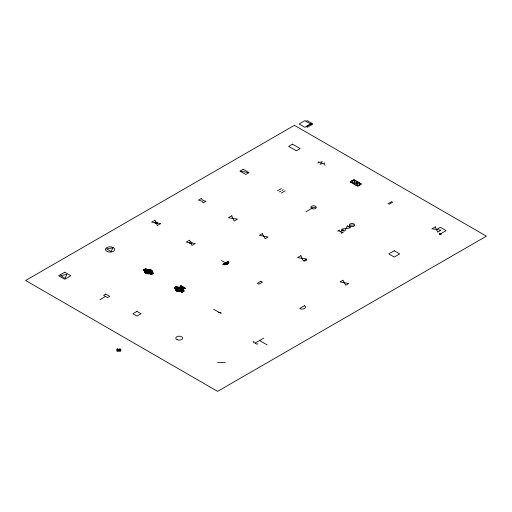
<?xml version="1.0" encoding="UTF-8"?>
<svg xmlns="http://www.w3.org/2000/svg" width="512" height="512" viewBox="0 0 512 512"><rect width="100%" height="100%" fill="white"/><g stroke="black" fill="none" stroke-linecap="round" stroke-linejoin="round"><path stroke-width="0.77" d="M359.437 185.306L359.52 182.861M318.976 161.67L317.862 162.957L322.33 161.67L320.096 164.25L324.563 162.957L324 164.57L325.12 165.216M306.099 121.338L307.251 120.672L312.474 123.686L311.322 124.352L304.883 120.646L299.123 123.974L304.883 127.302L310.643 123.974M277.536 190.803L281.376 188.589M279.456 191.917L280.736 191.174M282.016 190.438L283.296 189.696M281.376 193.024L285.216 190.803M99.866 299.699L105.542 296.422M305.92 211.776L311.68 208.448M337.683 231.219L339.603 230.112M388 203.738L391.84 201.523M340.48 231.725L343.2 230.157M348.96 226.829L350.08 226.182M388.96 204.294L392.8 202.074M341.357 233.344L343.277 232.237M436.48 229.51L440.32 227.29L446.08 230.618L440.8 233.664M254.08 341.466L253.12 342.022L256.96 344.237L257.92 343.686M255.443 342.899L263.68 338.144M350.797 182.259L358.477 182.259M353.28 183.693L360.96 183.693M355.68 185.075L359.84 185.075M311.68 207.341L315.514 207.341M350.08 225.075L353.92 225.075M227.859 261.549L228.41 261.549M227.43 261.805L228.576 261.805M226.995 262.054L228.685 262.054M226.56 262.304L228.749 262.304M226.125 262.554L228.755 262.554M225.69 262.803L228.723 262.803M225.254 263.059L228.634 263.059M224.819 263.309L228.499 263.309M224.384 263.558L228.301 263.558M223.955 263.808L228.032 263.808M223.52 264.058L227.674 264.058M223.085 264.307L227.194 264.307M223.13 264.563L226.47 264.563M145.421 268.877L145.939 268.877M144.986 269.126L146.374 269.126M144.55 269.376L146.81 269.376M144.115 269.626L150.131 269.626M143.68 269.875L150.835 269.875M143.635 270.125L151.309 270.125M144.07 270.381L151.654 270.381M144.499 270.63L151.91 270.63M144.883 270.848A3.846 2.221 0 0 0 145.76 273.203A3.846 2.221 0 0 0 149.837 273.709L151.277 274.541L153.517 273.248L152.077 272.416A3.846 2.221 0 0 0 151.2 270.061A3.846 2.221 0 0 0 147.123 269.555L145.683 268.723L143.443 270.016L144.883 270.848L152.096 270.88M144.736 271.13L152.224 271.13M144.659 271.379L152.301 271.379M144.634 271.635L152.326 271.635M144.659 271.885L152.301 271.885M144.736 272.134L152.224 272.134M144.864 272.384L152.096 272.384M145.05 272.634L152.461 272.634M145.306 272.89L152.89 272.89M145.651 273.139L153.325 273.139M146.125 273.389L153.28 273.389M146.829 273.638L152.845 273.638M150.15 273.888L152.41 273.888M150.586 274.144L151.974 274.144M151.021 274.394L151.539 274.394M180.762 285.856L181.12 285.856M180.653 286.106L181.555 286.106M180.544 286.362L181.984 286.362M176.141 286.611L176.659 286.611M180.435 286.611L182.419 286.611M175.706 286.861L177.094 286.861M180.326 286.861L182.854 286.861M175.27 287.11L177.53 287.11M180.218 287.11L183.29 287.11M174.835 287.36L183.725 287.36M174.4 287.616L184.16 287.616M174.355 287.866L184.595 287.866M174.79 288.115L185.03 288.115M175.219 288.365L185.459 288.365M175.584 288.614L184.256 288.614M175.456 288.864L182.944 288.864M175.379 289.12L183.021 289.12M175.354 289.37L183.046 289.37M175.379 289.619L183.021 289.619M175.456 289.869L182.944 289.869M175.584 290.118L182.816 290.118L184.237 290.982L181.997 292.282L180.557 291.45A3.846 2.221 0 0 1 176.48 290.938A3.846 2.221 0 0 1 175.603 288.582L174.163 287.75L176.403 286.458L177.843 287.29A3.846 2.221 0 0 1 180.173 287.219L180.832 285.69L185.568 288.429L182.925 288.806A3.846 2.221 0 0 1 182.797 290.15M175.77 290.374L183.181 290.374M176.026 290.624L183.61 290.624M176.371 290.874L184.045 290.874M176.845 291.123L184 291.123M177.549 291.373L183.565 291.373M180.87 291.629L183.13 291.629M181.306 291.878L182.694 291.878M181.741 292.128L182.259 292.128M218.317 312.602L221.037 312.602M217.6 362.528L225.28 362.528M351.84 180.826L356.077 180.877M248.614 172.678L240.602 171.2M189.517 242.63L186.163 242.118L189.523 240.179L190.406 242.118M191.923 242.995L195.283 243.507L191.923 245.446L191.034 243.507M439.68 233.574L440.96 234.31M341.478 230.086L343.322 231.149M338.643 230.662L342.317 232.787M305.997 259.392L306.957 259.949L304.8 261.197L303.84 260.64M155.277 222.349L157.043 223.366M221.44 260.55L225.517 262.906M213.76 309.325L221.037 313.523M259.558 340.518L267.238 344.954M118.842 349.485L119.974 350.138M117.619 350.195L118.752 350.848M357.037 181.427L357.037 185.862M354.637 180.045L354.637 184.48M352.16 180.646L352.16 183.046M347.283 225.862L344.883 231.123L341.523 229.184L350.643 227.802L347.283 225.862M66.816 274.534L65.12 278.189L60.48 275.514L66.816 274.534M112.819 247.885L111.117 251.539L106.483 248.864L112.819 247.885M294.4 125.312L25.6 280.499L217.6 391.354L486.4 236.16L294.4 125.312M311.322 123.686L306.278 126.598L307.43 127.264L312.474 124.352L311.322 123.686M64.723 272.23L58.643 275.744L64.723 279.251L70.803 275.744L64.723 272.23M154.963 220.224L151.603 222.163L160.723 223.552L157.363 225.491L154.963 220.224M243.162 169.261L239.962 171.104L245.798 174.477L248.998 172.627L243.162 169.261M292.48 144.154L288.64 146.374L296.32 150.803L300.16 148.589L292.48 144.154M201.274 198.477L198.406 200.128A6.221 3.59 0 0 1 203.206 202.899L206.074 201.248A6.221 3.59 0 0 1 201.274 198.477M231.757 215.795L228.397 217.734L237.517 219.117L234.157 221.056L231.757 215.795M105.786 294.067L103.622 295.315L107.546 297.574L109.702 296.326L105.786 294.067M353.92 179.629L350.08 181.843L357.76 186.278L361.6 184.064L353.92 179.629M262.24 233.664L259.36 235.328L268 236.992L265.12 238.656L262.24 233.664M136.96 311.398L132.877 313.754L136.96 316.109L141.043 313.754L136.96 311.398M228.224 261.344L222.816 264.467A3.962 2.285 0 0 0 227.603 264.102A3.962 2.285 0 0 0 228.224 261.344M117.619 348.864L116.538 349.485L119.974 351.469L121.056 350.848L117.619 348.864M119.923 348.864L116.538 350.816L117.67 351.469L121.056 349.517L119.923 348.864M300.877 255.699L297.517 257.638L306.637 259.021L303.277 260.966L300.877 255.699M260.838 281.261L257.318 283.296L258.842 284.173L262.362 282.138L260.838 281.261M342.88 280.224L340 281.888L348.64 283.552L345.76 285.21L342.88 280.224M435.283 226.88L431.923 228.819L441.043 230.202L437.683 232.141L435.283 226.88M394.24 250.758L388.8 253.894L394.24 257.037L399.68 253.894L394.24 250.758M304.48 305.722L299.68 308.493A3.392 1.958 0 0 0 304.48 308.493A3.392 1.958 0 0 0 304.48 305.722M177.299 339.763A3.392 1.958 0 0 0 182.586 338.285A3.392 1.958 0 0 0 177.715 336.378A3.392 1.958 0 0 0 177.299 339.763M107.482 251.68A4.64 2.675 0 0 0 114.707 249.651A4.64 2.675 0 0 0 108.051 247.053A4.64 2.675 0 0 0 107.482 251.68M190.022 243.405A1.242 0.717 0 0 0 191.962 242.861A1.242 0.717 0 0 0 190.176 242.163A1.242 0.717 0 0 0 190.022 243.405M155.482 223.462A1.242 0.717 0 0 0 157.402 222.899A1.242 0.717 0 0 0 155.597 222.221A1.242 0.717 0 0 0 155.482 223.462M350.643 226.432A2.714 1.568 0 0 0 354.714 225.075A2.714 1.568 0 0 0 350.643 223.718A2.714 1.568 0 0 0 350.643 226.432M312.237 208.698A2.714 1.568 0 0 0 316.307 207.341A2.714 1.568 0 0 0 312.237 205.984A2.714 1.568 0 0 0 312.237 208.698M439.827 234.381A0.902 0.525 0 0 0 441.222 233.971A0.902 0.525 0 0 0 439.91 233.478A0.902 0.525 0 0 0 439.827 234.381"/></g></svg>
